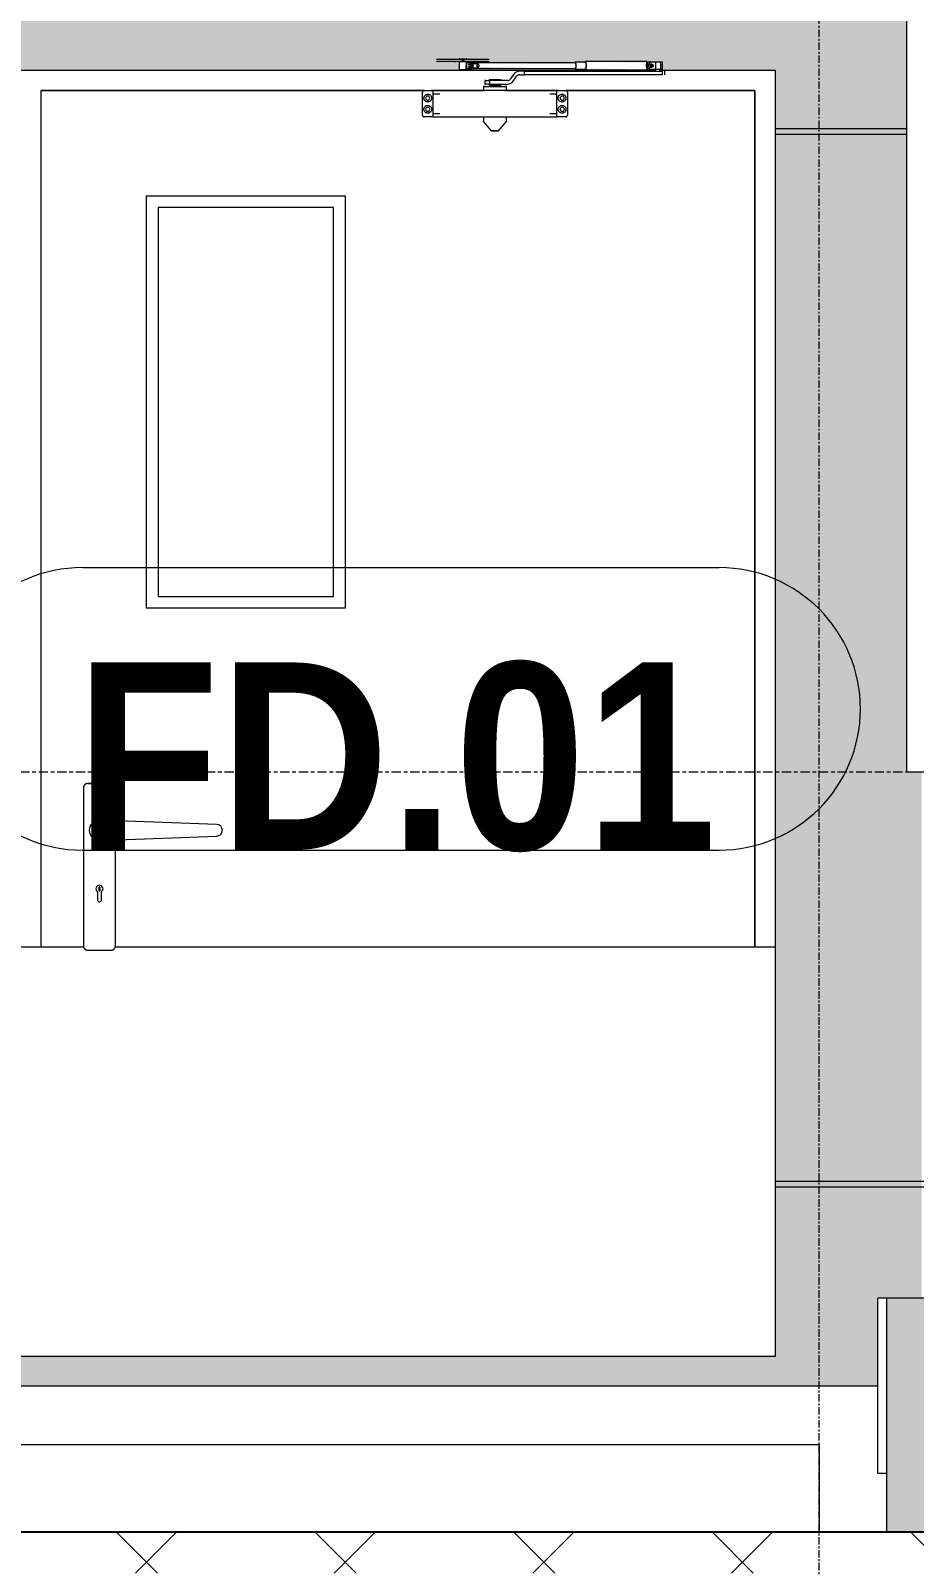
# Model space of a CAD drawing. Header units: millimetres. Extents: x -134153 to 99383, y -5233 to 35400.
# Drawn here: x 43711 to 45221, y 843 to 3467 of the extents above; entities that cross this region are included whole.
import ezdxf

# ---------------------------------------------------------------- set-up
doc = ezdxf.new("R2010")
doc.units = ezdxf.units.MM
doc.linetypes.add('Centre', pattern=[31.75, 6.35, -4.7625, 15.875, -4.7625])
doc.linetypes.add('Grid Line', pattern=[22.225, 12.7, -3.175, 3.175, -3.175])
for name, color, linetype, lineweight in [('0-2', 250, 'Continuous', 5), ('A-DOOR', 31, 'Continuous', 9), ('A-DOOR-FRAM', 31, 'Continuous', 9), ('A-DOOR-IDEN', 31, 'Continuous', 9), ('A-FLOR', 192, 'Continuous', 9), ('A-FLOR-3', 192, 'Continuous', 25), ('A-FLOR-LEVL-2', 51, 'Centre', 9), ('A-FLOR-PATT', 8, 'Continuous', 9), ('A-WALL', 113, 'Continuous', 9), ('A-WALL-PATT', 111, 'Continuous', 9), ('A-WALL-PATT-2', 111, 'Continuous', 5), ('S-BEAM-1', 7, 'Continuous', 9), ('S-GRID-1', 1, 'Grid Line', 9)]:
    doc.layers.add(name, color=color, linetype=linetype, lineweight=lineweight)
doc.styles.add('Arial_B_2', font='arialbd_0.ttf', dxfattribs={"width": 0.9, "height": 320})

# ---------------------------------------------------------------- blocks, each defined once
blk = doc.blocks.new('NCV_TKTC_KET CAU_rvt-2-TKCS_MẶT ĐỨNG HƯỚNG NAM')
at = {"layer": 'S-BEAM-1'}
blk.add_line((81462.6, 1150), (83652.6, 1150), dxfattribs=at)
blk = doc.blocks.new('FD_01 - FD_01-1200x2200mm-V264-TKCS_MẶT ĐỨNG HƯỚNG NAM')
at = {"layer": 'A-DOOR'}
for p, q in [((82898.7, 3418.5), (82899.2, 3418.5)), ((82898.7, 3415.5), (82899.2, 3415.5)), ((82899.2, 3418.5), (82918.4, 3418.5)), ((82899.2, 3415.5), (82918.4, 3415.5)), ((82918.4, 3418.5), (82918.7, 3418.5)), ((82918.4, 3415.5), (82918.7, 3415.5)), ((82918.8, 3418.5), (82924, 3418.5)), ((82918.8, 3415.5), (82924, 3415.5)), ((82924, 3418.5), (82925.1, 3418.5)), ((82924, 3415.5), (82925.1, 3415.5)), ((82925.1, 3418.5), (82941.6, 3418.5)), ((82925.1, 3415.5), (82941.6, 3415.5)), ((82930.7, 3414.5), (82928.7, 3414.5)), ((82928.7, 3414.5), (82930.7, 3414.5)), ((82939.1, 3414.5), (82930.7, 3414.5)), ((82937.2, 3414.5), (82937.2, 3400.5)), ((82938.5, 3414.5), (82937.5, 3414.5)), ((82937.5, 3414.5), (82949, 3414.5)), ((82937.7, 3420.3), (82937.7, 3418.5)), ((82938.7, 3415.5), (82938.7, 3414.5)), ((82938.7, 3414.5), (82938.8, 3414.5)), ((82943.7, 3418.5), (82941.2, 3418.5)), ((82941.2, 3418.5), (82943.7, 3418.5)), ((82943.7, 3415.5), (82941.2, 3415.5)), ((82941.2, 3415.5), (82943.7, 3415.5)), ((82943.7, 3415.5), (82941.2, 3415.5)), ((82941.2, 3415.5), (82943.7, 3415.5)), ((82941.6, 3418.5), (82945.9, 3418.5)), ((82941.6, 3418.5), (82945.9, 3418.5)), ((82945.9, 3417.5), (82941.6, 3417.5)), ((82941.6, 3415.5), (82945.9, 3415.5)), ((82941.6, 3415.5), (82945.9, 3415.5)), ((82943.7, 3418.5), (82942.2, 3418.5)), ((82942.2, 3418.5), (82943.7, 3418.5)), ((82943.7, 3420.3), (82943.7, 3420.3)), ((82943.7, 3420.3), (82943.7, 3420.3)), ((82943.7, 3418.5), (82946.2, 3418.5)), ((82946.2, 3418.5), (82943.7, 3418.5)), ((82943.7, 3418.5), (82945.3, 3418.5)), ((82945.3, 3418.5), (82943.7, 3418.5)), ((82943.7, 3415.5), (82946.2, 3415.5)), ((82946.2, 3415.5), (82943.7, 3415.5)), ((82943.7, 3415.5), (82946.2, 3415.5)), ((82946.2, 3415.5), (82943.7, 3415.5)), ((82945.9, 3418.5), (82962.4, 3418.5)), ((82945.9, 3415.5), (82962.4, 3415.5)), ((82948.7, 3414.5), (82948.7, 3415.5)), ((82949, 3414.5), (82954.7, 3414.5)), ((82949, 3414.5), (82949, 3400.5)), ((83135.7, 3412.5), (82949.3, 3412.5)), ((82949.7, 3418.5), (82949.7, 3420.3)), ((82950.2, 3400.5), (82950.2, 3414.5)), ((82956.7, 3414.5), (82954.7, 3414.5)), ((82955, 3411.5), (82959.7, 3411.5)), ((82958.1, 3411.5), (82955, 3411.5)), ((82958.7, 3414.5), (82956.7, 3414.5)), ((82956.7, 3414.5), (82958.7, 3414.5)), ((82959.3, 3411.5), (82958.1, 3411.5)), ((82959.7, 3411.5), (82960.9, 3411.5)), ((82960.9, 3411.5), (82967.8, 3411.5)), ((82962.4, 3418.5), (82963.5, 3418.5)), ((82962.4, 3415.5), (82963.5, 3415.5)), ((82963.5, 3418.5), (82968.7, 3418.5)), ((82963.5, 3415.5), (82968.7, 3415.5)), ((82967.8, 3403.5), (82967.8, 3411.5)), ((82968.8, 3418.5), (82969.1, 3418.5)), ((82968.8, 3415.5), (82969.1, 3415.5)), ((82969.1, 3418.5), (82988.3, 3418.5)), ((82969.1, 3415.5), (82988.3, 3415.5)), ((82988.3, 3418.5), (82988.7, 3418.5)), ((82988.3, 3415.5), (82988.7, 3415.5)), ((83153.1, 3413.5), (83135.7, 3413.5)), ((83257.8, 3414.5), (83153.1, 3414.5)), ((83258.6, 3414), (83265.5, 3414)), ((83258.6, 3414), (83258.6, 3401)), ((83258.6, 3401.4), (83258.6, 3413.6)), ((83258.6, 3413.6), (83258.6, 3401.4)), ((83264.9, 3414), (83265.5, 3414)), ((83265.5, 3414), (83272.6, 3414)), ((83272.6, 3414), (83283.2, 3414)), ((83272.6, 3414), (83272.6, 3401)), ((83282.2, 3398), (83282.2, 3414)), ((83284.7, 3401), (83284.7, 3414)), ((82937.2, 3400.5), (82938.9, 3400.5)), ((82937.5, 3400.5), (82937.2, 3400.5)), ((82949, 3400.5), (82937.5, 3400.5)), ((82948.5, 3407.4), (82948.5, 3400.5)), ((82948.5, 3400.5), (82949.2, 3400.5)), ((82954.7, 3400.5), (82949, 3400.5)), ((82949.3, 3402.5), (83135.7, 3402.5)), ((82953.3, 3410.8), (82953.3, 3408.9)), ((82953.3, 3406), (82953.3, 3404.2)), ((82955, 3403.5), (82958.1, 3403.5)), ((82959.7, 3403.5), (82955, 3403.5)), ((82958.1, 3403.5), (82959.3, 3403.5)), ((82960.9, 3403.5), (82959.7, 3403.5)), ((82967.8, 3403.5), (82960.9, 3403.5)), ((83030.5, 3392.9), (83024.7, 3384.6)), ((83029.6, 3381.1), (83035.4, 3389.4)), ((83040.3, 3398), (83040.3, 3398)), ((83048.7, 3398), (83040.3, 3398)), ((83040.3, 3392), (83048.7, 3392)), ((83048.7, 3392), (83048.7, 3398)), ((83048.7, 3398), (83284.2, 3398)), ((83284.2, 3392), (83048.7, 3392)), ((83135.7, 3401.5), (83153.1, 3401.5)), ((83153.1, 3400.5), (83257.8, 3400.5)), ((83265.5, 3401), (83258.6, 3401)), ((83265.5, 3401), (83264.9, 3401)), ((83272.6, 3401), (83265.5, 3401)), ((83271.2, 3401), (83271.2, 3398)), ((83272.4, 3401.2), (83272.4, 3398)), ((83283.2, 3401), (83272.6, 3401)), ((83281, 3398), (83281, 3401)), ((83284.2, 3398), (83284.2, 3398)), ((83284.2, 3398), (83284.2, 3392)), ((83284.2, 3392), (83284.2, 3392)), ((83288.7, 3392), (83288.7, 3398)), ((82877.4, 3365), (82222.6, 3365)), ((82222.6, 3365), (82222.6, 1900)), ((82874.4, 3323), (82874.4, 3362)), ((82877.4, 3365), (82889.6, 3365)), ((82981.4, 3365), (82889.6, 3365)), ((82889.6, 3365), (82891.6, 3365)), ((82892, 3365), (82892.4, 3365)), ((83104.4, 3365), (82892.4, 3365)), ((82892.4, 3365), (82892.4, 3364.7)), ((82892.4, 3364.7), (82892.4, 3356.1)), ((82904.4, 3359), (82892.4, 3359)), ((82978.8, 3372), (82978.8, 3365)), ((82981.4, 3372), (82978.8, 3372)), ((82978.8, 3372), (82979.5, 3372)), ((82979.5, 3365), (82978.8, 3365)), ((82978.8, 3365), (82981.4, 3365)), ((82979.5, 3372), (83017.9, 3372)), ((83017.9, 3365), (82979.5, 3365)), ((82980.9, 3382), (82980.9, 3376)), ((82983.1, 3382), (82980.9, 3382)), ((82980.9, 3382), (82989.4, 3382)), ((82989.4, 3376), (82980.9, 3376)), ((82980.9, 3376), (82983.1, 3376)), ((82988.3, 3384), (82995.7, 3384)), ((82988.3, 3384), (82988.3, 3382)), ((82988.3, 3376), (82988.3, 3374)), ((82992, 3374), (82988.3, 3374)), ((83019.8, 3382), (82989.4, 3382)), ((82989.4, 3382), (82989.4, 3376)), ((82989.4, 3376), (83019.8, 3376)), ((82989.4, 3374), (82989.4, 3372)), ((82989.7, 3374), (82989.4, 3374)), ((82989.4, 3374), (82989.7, 3374)), ((82990.6, 3374), (82989.7, 3374)), ((82989.7, 3374), (82990.6, 3374)), ((83000.7, 3374), (82992, 3374)), ((82992, 3374), (82996, 3374)), ((82995.7, 3374), (82992, 3374)), ((82995.7, 3384), (83005.7, 3384)), ((82995.7, 3384), (82995.7, 3382)), ((82995.7, 3376), (82995.7, 3374)), ((83000.7, 3374), (82995.7, 3374)), ((82996, 3374), (83004.7, 3374)), ((83007.1, 3374), (83000.7, 3374)), ((83005.7, 3374), (83000.7, 3374)), ((83004.7, 3374), (83007.1, 3374)), ((83005.7, 3384), (83008.4, 3384)), ((83005.7, 3384), (83005.7, 3382)), ((83005.7, 3376), (83005.7, 3374)), ((83007.1, 3374), (83005.7, 3374)), ((83007.1, 3374), (83007.4, 3374)), ((83007.4, 3374), (83007.1, 3374)), ((83008.4, 3374), (83007.1, 3374)), ((83007.4, 3372), (83007.4, 3374)), ((83008.4, 3382), (83008.4, 3384)), ((83008.4, 3374), (83008.4, 3376)), ((83017.3, 3372), (83015.3, 3372)), ((83107.1, 3365), (83015.3, 3365)), ((83015.3, 3365), (83017.3, 3365)), ((83017.9, 3372), (83017.3, 3372)), ((83017.3, 3365), (83017.9, 3365)), ((83017.9, 3365), (83017.9, 3372)), ((83104.4, 3359), (83092.4, 3359)), ((83104.4, 3365), (83104.7, 3365)), ((83104.4, 3364.7), (83104.4, 3365)), ((83104.4, 3356.1), (83104.4, 3364.7)), ((83105.2, 3365), (83107.1, 3365)), ((83107.1, 3365), (83119.4, 3365)), ((83442.6, 3365), (83119.4, 3365)), ((83122.4, 3362), (83122.4, 3323)), ((83442.6, 1900), (83442.6, 3365)), ((82892.4, 3356.1), (82892.4, 3354.3)), ((82892.4, 3354.3), (82892.4, 3330.7)), ((83104.4, 3354.3), (83104.4, 3356.1)), ((83104.4, 3330.7), (83104.4, 3354.3)), ((82889.6, 3320), (82877.4, 3320)), ((82891.6, 3320), (82889.6, 3320)), ((82892.4, 3320), (82892, 3320)), ((82892.4, 3330.7), (82892.4, 3328.9)), ((82892.4, 3328.9), (82892.4, 3320.3)), ((82892.4, 3326), (82904.4, 3326)), ((82892.4, 3320.3), (82892.4, 3320)), ((82892.4, 3320), (83104.4, 3320)), ((82978.9, 3320), (82978.9, 3312.4)), ((82979.1, 3311.7), (82992.1, 3296.3)), ((82979.5, 3320), (82998.4, 3320)), ((82998.4, 3320), (83017.2, 3320)), ((83004.6, 3296.3), (83017.6, 3311.7)), ((83017.9, 3312.4), (83017.9, 3320)), ((83092.4, 3326), (83104.4, 3326)), ((83104.4, 3328.9), (83104.4, 3330.7)), ((83104.4, 3320.3), (83104.4, 3328.9)), ((83104.4, 3320), (83104.4, 3320.3)), ((83104.7, 3320), (83104.4, 3320)), ((83107.1, 3320), (83105.2, 3320)), ((83119.4, 3320), (83107.1, 3320)), ((82998.4, 3296), (82998.4, 3296)), ((82998.4, 3296), (82998.4, 3296)), ((82402.6, 3185), (82742.6, 3185)), ((82402.6, 3185), (82402.6, 2480)), ((82742.6, 3185), (82742.6, 2480)), ((82422.6, 3165), (82422.6, 2500)), ((82722.6, 3165), (82422.6, 3165)), ((82722.6, 2500), (82722.6, 3165)), ((82422.6, 2500), (82722.6, 2500)), ((82742.6, 2480), (82402.6, 2480)), ((82342.6, 2180), (82302.6, 2180)), ((82302.6, 2180), (82342.6, 2180)), ((82295.1, 2172.5), (82295.1, 1902.5)), ((82350.1, 2116.5), (82350.1, 2172.5)), ((82522.9, 2110), (82322.6, 2117.5)), ((82322.6, 2082.5), (82522.9, 2090)), ((82350.1, 1902.5), (82350.1, 2083.5)), ((82319.1, 1995.1), (82319.1, 1981.2)), ((82321.9, 1997), (82321.9, 2003)), ((82323.3, 2003), (82323.3, 1997)), ((82326.1, 1981.2), (82326.1, 1995.1)), ((82302.6, 1895), (82342.5, 1895))]:
    blk.add_line(p, q, dxfattribs=at)
at = {"layer": 'A-DOOR', "flags": 128}
for points in [[(82967.8, 3411.5), (82968.8, 3411), (82969.6, 3410.4), (82970.2, 3409.7), (82970.7, 3409), (82971, 3408.3), (82971.1, 3407.5)], [(82971.1, 3407.5), (82971, 3406.7), (82970.7, 3406), (82970.2, 3405.3), (82969.6, 3404.6), (82968.8, 3404), (82967.8, 3403.5)], [(82968.5, 3407.5), (82968.4, 3408.3), (82968.2, 3409), (82967.9, 3409.7)], [(82967.9, 3405.3), (82968.2, 3406), (82968.4, 3406.7), (82968.5, 3407.5)], [(82877.4, 3365), (82876.7, 3364.9), (82876.1, 3364.7), (82875.5, 3364.3), (82875, 3363.9), (82874.7, 3363.3), (82874.4, 3362.7), (82874.4, 3362)], [(83122.4, 3362), (83122.3, 3362.7), (83122.1, 3363.3), (83121.7, 3363.9), (83121.2, 3364.3), (83120.7, 3364.7), (83120, 3364.9), (83119.4, 3365)], [(82874.4, 3323), (82874.4, 3322.3), (82874.7, 3321.7), (82875, 3321.1), (82875.5, 3320.7), (82876.1, 3320.3), (82876.7, 3320.1), (82877.4, 3320)], [(82979.1, 3311.7), (82979.1, 3311.7), (82979.1, 3311.8), (82979.1, 3311.8), (82979, 3311.8), (82979, 3311.9), (82979, 3311.9), (82979, 3312), (82979, 3312), (82978.9, 3312), (82978.9, 3312.1), (82978.9, 3312.1), (82978.9, 3312.2), (82978.9, 3312.2), (82978.9, 3312.3), (82978.9, 3312.3), (82978.9, 3312.3), (82978.9, 3312.4), (82978.9, 3312.4)], [(83017.9, 3312.4), (83017.9, 3312.4), (83017.9, 3312.3), (83017.9, 3312.3), (83017.9, 3312.2), (83017.9, 3312.2), (83017.8, 3312.1), (83017.8, 3312.1), (83017.8, 3312.1), (83017.8, 3312), (83017.8, 3312), (83017.8, 3311.9), (83017.7, 3311.9), (83017.7, 3311.9), (83017.7, 3311.8), (83017.7, 3311.8), (83017.7, 3311.7), (83017.6, 3311.7), (83017.6, 3311.7)], [(83119.4, 3320), (83120, 3320.1), (83120.7, 3320.3), (83121.2, 3320.7), (83121.7, 3321.1), (83122.1, 3321.7), (83122.3, 3322.3), (83122.4, 3323)], [(82992.8, 3296), (82992.8, 3296), (82992.7, 3296), (82992.7, 3296), (82992.7, 3296), (82992.6, 3296), (82992.6, 3296), (82992.5, 3296), (82992.5, 3296), (82992.5, 3296.1), (82992.4, 3296.1), (82992.4, 3296.1), (82992.4, 3296.1), (82992.3, 3296.1), (82992.3, 3296.1), (82992.3, 3296.2), (82992.3, 3296.2), (82992.2, 3296.2), (82992.2, 3296.2), (82992.2, 3296.3), (82992.1, 3296.3), (82992.1, 3296.3), (82992.1, 3296.3)], [(82998.4, 3296), (82998.2, 3296), (82997.9, 3296), (82997.7, 3296), (82997.5, 3296), (82997.3, 3296), (82997, 3296), (82996.8, 3296), (82996.6, 3296), (82996.4, 3296), (82996.2, 3296), (82996, 3296), (82995.8, 3296), (82995.6, 3296), (82995.4, 3296), (82995.2, 3296), (82995, 3296), (82994.9, 3296), (82994.7, 3296), (82994.5, 3296), (82994.4, 3296), (82994.2, 3296), (82994.1, 3296), (82993.9, 3296), (82993.8, 3296), (82993.7, 3296), (82993.6, 3296), (82993.5, 3296), (82993.4, 3296), (82993.3, 3296), (82993.2, 3296), (82993.1, 3296), (82993, 3296), (82993, 3296), (82992.9, 3296), (82992.9, 3296), (82992.8, 3296), (82992.8, 3296), (82992.8, 3296), (82992.8, 3296)], [(82992.8, 3296), (82992.8, 3296), (82992.8, 3296), (82992.8, 3296), (82992.9, 3296), (82992.9, 3296), (82993, 3296), (82993, 3296), (82993.1, 3296), (82993.2, 3296), (82993.2, 3296), (82993.3, 3296), (82993.4, 3296), (82993.5, 3296), (82993.7, 3296), (82993.8, 3296), (82993.9, 3296), (82994, 3296), (82994.2, 3296), (82994.3, 3296), (82994.5, 3296), (82994.7, 3296), (82994.8, 3296), (82995, 3296), (82995.2, 3296), (82995.4, 3296), (82995.6, 3296), (82995.7, 3296), (82995.9, 3296), (82996.1, 3296), (82996.4, 3296), (82996.6, 3296), (82996.8, 3296), (82997, 3296), (82997.2, 3296), (82997.4, 3296), (82997.6, 3296), (82997.9, 3296), (82998.1, 3296), (82998.3, 3296), (82998.4, 3296)], [(82998.4, 3296), (82998.6, 3296), (82998.8, 3296), (82999, 3296), (82999.3, 3296), (82999.5, 3296), (82999.7, 3296), (82999.9, 3296), (83000.1, 3296), (83000.3, 3296), (83000.5, 3296), (83000.7, 3296), (83000.9, 3296), (83001.1, 3296), (83001.3, 3296), (83001.5, 3296), (83001.7, 3296), (83001.9, 3296), (83002, 3296), (83002.2, 3296), (83002.4, 3296), (83002.5, 3296), (83002.7, 3296), (83002.8, 3296), (83002.9, 3296), (83003.1, 3296), (83003.2, 3296), (83003.3, 3296), (83003.4, 3296), (83003.5, 3296), (83003.6, 3296), (83003.6, 3296), (83003.7, 3296), (83003.8, 3296), (83003.8, 3296), (83003.9, 3296), (83003.9, 3296), (83003.9, 3296), (83003.9, 3296), (83003.9, 3296)], [(83003.9, 3296), (83003.9, 3296), (83003.9, 3296), (83003.9, 3296), (83003.9, 3296), (83003.8, 3296), (83003.8, 3296), (83003.7, 3296), (83003.7, 3296), (83003.6, 3296), (83003.5, 3296), (83003.4, 3296), (83003.3, 3296), (83003.2, 3296), (83003.1, 3296), (83003, 3296), (83002.8, 3296), (83002.7, 3296), (83002.6, 3296), (83002.4, 3296), (83002.3, 3296), (83002.1, 3296), (83001.9, 3296), (83001.8, 3296), (83001.6, 3296), (83001.4, 3296), (83001.2, 3296), (83001, 3296), (83000.8, 3296), (83000.6, 3296), (83000.4, 3296), (83000.2, 3296), (83000, 3296), (82999.8, 3296), (82999.5, 3296), (82999.3, 3296), (82999.1, 3296), (82998.9, 3296), (82998.7, 3296), (82998.4, 3296), (82998.4, 3296)], [(83004.6, 3296.3), (83004.6, 3296.3), (83004.6, 3296.3), (83004.6, 3296.2), (83004.5, 3296.2), (83004.5, 3296.2), (83004.5, 3296.2), (83004.5, 3296.2), (83004.4, 3296.1), (83004.4, 3296.1), (83004.4, 3296.1), (83004.3, 3296.1), (83004.3, 3296.1), (83004.3, 3296.1), (83004.2, 3296), (83004.2, 3296), (83004.2, 3296), (83004.1, 3296), (83004.1, 3296), (83004, 3296), (83004, 3296), (83004, 3296), (83003.9, 3296)], [(82302.6, 2180), (82302.3, 2180), (82302, 2180), (82301.7, 2179.9), (82301.4, 2179.9), (82301.1, 2179.9), (82300.8, 2179.8), (82300.5, 2179.7), (82300.2, 2179.6), (82299.9, 2179.5), (82299.6, 2179.4), (82299.4, 2179.3), (82299.1, 2179.2), (82298.8, 2179), (82298.6, 2178.9), (82298.3, 2178.7), (82298.1, 2178.5), (82297.8, 2178.3), (82297.6, 2178.1), (82297.4, 2177.9), (82297.2, 2177.7), (82297, 2177.5), (82296.8, 2177.3), (82296.6, 2177), (82296.4, 2176.8), (82296.3, 2176.6), (82296.1, 2176.3), (82295.9, 2176), (82295.8, 2175.8), (82295.7, 2175.5), (82295.6, 2175.2), (82295.5, 2174.9), (82295.4, 2174.7), (82295.3, 2174.4), (82295.2, 2174.1), (82295.2, 2173.8), (82295.1, 2173.5), (82295.1, 2173.2), (82295.1, 2172.9), (82295.1, 2172.6), (82295.1, 2172.5)], [(82350.1, 2172.5), (82350.1, 2172.8), (82350, 2173.1), (82350, 2173.4), (82350, 2173.7), (82349.9, 2174), (82349.8, 2174.3), (82349.8, 2174.6), (82349.7, 2174.9), (82349.6, 2175.1), (82349.5, 2175.4), (82349.3, 2175.7), (82349.2, 2176), (82349.1, 2176.2), (82348.9, 2176.5), (82348.8, 2176.7), (82348.6, 2177), (82348.4, 2177.2), (82348.2, 2177.4), (82348, 2177.7), (82347.8, 2177.9), (82347.6, 2178.1), (82347.3, 2178.3), (82347.1, 2178.5), (82346.9, 2178.6), (82346.6, 2178.8), (82346.4, 2179), (82346.1, 2179.1), (82345.8, 2179.3), (82345.6, 2179.4), (82345.3, 2179.5), (82345, 2179.6), (82344.7, 2179.7), (82344.4, 2179.8), (82344.1, 2179.8), (82343.8, 2179.9), (82343.5, 2179.9), (82343.2, 2180), (82342.9, 2180), (82342.6, 2180), (82342.6, 2180)], [(82295.1, 1902.5), (82295.1, 1902.2), (82295.1, 1901.9), (82295.1, 1901.6), (82295.2, 1901.3), (82295.2, 1901), (82295.3, 1900.7), (82295.4, 1900.4), (82295.4, 1900.1), (82295.5, 1899.9), (82295.7, 1899.6), (82295.8, 1899.3), (82295.9, 1899), (82296.1, 1898.8), (82296.2, 1898.5), (82296.4, 1898.3), (82296.5, 1898), (82296.7, 1897.8), (82296.9, 1897.6), (82297.1, 1897.3), (82297.3, 1897.1), (82297.6, 1896.9), (82297.8, 1896.7), (82298, 1896.5), (82298.3, 1896.4), (82298.5, 1896.2), (82298.8, 1896), (82299, 1895.9), (82299.3, 1895.7), (82299.6, 1895.6), (82299.8, 1895.5), (82300.1, 1895.4), (82300.4, 1895.3), (82300.7, 1895.2), (82301, 1895.2), (82301.3, 1895.1), (82301.6, 1895.1), (82301.9, 1895), (82302.2, 1895), (82302.5, 1895), (82302.6, 1895)], [(82342.5, 1895), (82342.8, 1895), (82343.1, 1895), (82343.4, 1895.1), (82343.7, 1895.1), (82344, 1895.1), (82344.3, 1895.2), (82344.6, 1895.3), (82344.9, 1895.4), (82345.2, 1895.5), (82345.5, 1895.6), (82345.7, 1895.7), (82346, 1895.8), (82346.3, 1896), (82346.5, 1896.1), (82346.8, 1896.3), (82347, 1896.5), (82347.3, 1896.7), (82347.5, 1896.9), (82347.7, 1897.1), (82347.9, 1897.3), (82348.1, 1897.5), (82348.3, 1897.7), (82348.5, 1898), (82348.7, 1898.2), (82348.9, 1898.5), (82349, 1898.7), (82349.2, 1899), (82349.3, 1899.2), (82349.4, 1899.5), (82349.6, 1899.8), (82349.7, 1900.1), (82349.7, 1900.4), (82349.8, 1900.7), (82349.9, 1900.9), (82350, 1901.2), (82350, 1901.5), (82350, 1901.8), (82350.1, 1902.1), (82350.1, 1902.4), (82350.1, 1902.5)]]:
    blk.add_lwpolyline(points, dxfattribs=at)
at = {"layer": 'A-DOOR'}
for centre, radius, start, end in [((82883.4, 3352), 3.5, 0, 180), ((82883.4, 3352), 3.5, 180, 0), ((82883.4, 3333), 3.5, 0, 180), ((82883.4, 3333), 3.5, 180, 0), ((83113.4, 3352), 3.5, 0, 180), ((83113.4, 3352), 3.5, 180, 0), ((83113.4, 3333), 3.5, 0, 180), ((83113.4, 3333), 3.5, 180, 0), ((82302.6, 2172.5), 7.5, 90, 120), ((82342.6, 2172.5), 7.5, 60, 90), ((82302.6, 2172.5), 7.5, 150, 180), ((82342.6, 2172.5), 7.5, 0, 30), ((82322.6, 2100), 17.5, 90, 180), ((82322.6, 2100), 17.5, 180, 270), ((82522.6, 2100), 10, 0, 87.8544), ((82522.6, 2100), 10, 272.1456, 0), ((82322.6, 2000), 6, 305.6853, 234.3147), ((82322.6, 2003), 0.7, 0, 180), ((82322.6, 2003), 0.7, 0, 180), ((82322.6, 1997), 0.7, 180, 0), ((82322.6, 1997), 0.7, 180, 0), ((82322.6, 1981.2), 3.5, 180, 0), ((82302.6, 1902.5), 7.5, 180, 195), ((82342.5, 1902.5), 7.52, 345, 0)]:
    blk.add_arc(centre, radius, start, end, dxfattribs=at)
for centre, major_axis, ratio, start_param, end_param in [((82954.7, 3407.5), (0, 7), 0.965835, 4.712389, 6.283185), ((82952.1, 3407.5), (0, 7), 0.965835, 4.712389, 5.759587), ((82954.1, 3407.5), (0, 7), 0.965835, 4.712389, 6.021386), ((82952.6, 3407.5), (0, 7), 0.965835, 4.974188, 5.759587), ((83135.7, 3407.5), (0, 6), 0.259156, 4.712389, 6.806784), ((83135.7, 3407.5), (0, 5), 0.259156, 4.712389, 6.283185), ((83153.1, 3407.5), (0, 7), 0.259156, 4.712389, 7.068583), ((83153.1, 3407.5), (0, 6), 0.259156, 4.712389, 6.806784), ((83257.8, 3407.5), (0, 7), 0.259156, 5.776005, 6.283185), ((83266.8, 3407.5), (0, 6.79), 0.965835, 0.291061, 1.570796), ((83267.3, 3407.5), (0, 6.79), 0.965835, 0.291061, 1.570796), ((82949.3, 3407.5), (0, 5), 0.259156, 2.356194, 2.879793), ((82954.3, 3407.5), (0, 2.5), 0.965835, 0.261799, 0.523599), ((82954.3, 3407.5), (0, 2.5), 0.965835, 2.617994, 2.879793), ((82954.8, 3407.5), (0, 2.5), 0.965835, 0.261799, 0.523599), ((82954.8, 3407.5), (0, 2.5), 0.965835, 0.261799, 0.523599), ((82954.8, 3407.5), (0, 2.5), 0.965835, 2.617994, 2.879793), ((82954.8, 3407.5), (0, 2.5), 0.965835, 2.617994, 2.879793), ((82952.5, 3407.5), (0, 5), 0.259156, 4.942493, 5.172597), ((82952.5, 3407.5), (0, 5), 0.259156, 4.252181, 4.482285), ((82956.4, 3407.5), (0, 2.5), 0.965835, 0.785398, 1.047198), ((82956.4, 3407.5), (0, 2.5), 0.965835, 0.785398, 1.047198), ((82956.4, 3407.5), (0, 2.5), 0.965835, 2.094395, 2.356194), ((82956.4, 3407.5), (0, 2.5), 0.965835, 2.094395, 2.356194), ((82956.9, 3407.5), (0, 2.5), 0.965835, 4.712389, 7.853982), ((82956.9, 3407.5), (0, 2.5), 0.965835, 1.570796, 4.712389), ((82954.7, 3407.5), (0, 7), 0.965835, 3.141593, 4.712389), ((82956.4, 3407.5), (0, 2.5), 0.965835, 4.712389, 6.806784), ((82956.4, 3407.5), (0, 2.5), 0.965835, 4.712389, 6.806784), ((82956.4, 3407.5), (0, 2.5), 0.965835, 2.617994, 4.712389), ((82956.4, 3407.5), (0, 2.5), 0.965835, 2.617994, 4.712389), ((82954.8, 3407.5), (0, 2.5), 0.965835, 4.712389, 6.021386), ((82954.8, 3407.5), (0, 2.5), 0.965835, 4.712389, 6.021386), ((82954.8, 3407.5), (0, 2.5), 0.965835, 3.403392, 4.712389), ((82952.1, 3407.5), (0, 7), 0.965835, 3.665191, 4.712389), ((82954.8, 3407.5), (0, 2.5), 0.965835, 3.403392, 4.712389), ((82954.3, 3407.5), (0, 2.5), 0.965835, 4.712389, 5.759587), ((82954.3, 3407.5), (0, 2.5), 0.965835, 3.665191, 4.712389), ((82954.1, 3407.5), (0, 7), 0.965835, 3.403392, 4.712389), ((82952.6, 3407.5), (0, 7), 0.965835, 3.665191, 4.45059), ((83040.3, 3386), (0, 12), 1, 0, 0.959931), ((83040.3, 3386), (0, 6), 1, 0, 0.959931), ((83135.7, 3407.5), (0, 6), 0.259156, 2.617994, 4.712389), ((83135.7, 3407.5), (0, 5), 0.259156, 3.141593, 4.712389), ((83153.1, 3407.5), (0, 7), 0.259156, 2.356194, 4.712389), ((83153.1, 3407.5), (0, 6), 0.259156, 2.617994, 4.712389), ((83257.8, 3407.5), (0, 7), 0.259156, 3.141593, 3.648773), ((83266.8, 3407.5), (0, 6.79), 0.965835, 1.570796, 2.850532), ((83267.3, 3407.5), (0, 6.79), 0.965835, 1.570796, 2.850532), ((83264.3, 3407.5), (0, 2.5), 0.965835, 4.712389, 7.068583), ((83263.8, 3407.5), (0, 2.5), 0.965835, 6.021386, 6.806784), ((83264.3, 3407.5), (0, 2.5), 0.965835, 2.356194, 4.712389), ((83263.8, 3407.5), (0, 2.5), 0.965835, 2.617994, 3.403392), ((83264.4, 3407.5), (0, 2.5), 0.965835, 4.712389, 7.068583), ((83264.4, 3407.5), (0, 2.5), 0.965835, 2.356194, 4.712389), ((83266.2, 3407.5), (0, 2.5), 0.965835, 6.021386, 7.853982), ((83266.1, 3407.5), (0, 2.5), 0.965835, 6.021386, 7.853982), ((83266.2, 3407.5), (0, 2.5), 0.965835, 1.570796, 3.403392), ((83266.1, 3407.5), (0, 2.5), 0.965835, 1.570796, 3.403392), ((83266.7, 3407.5), (0, 2.5), 0.965835, 4.712389, 7.853982), ((83266.7, 3407.5), (0, 2.5), 0.965835, 1.570796, 4.712389), ((83263.8, 3407.5), (0, 2.5), 0.965835, 4.712389, 5.759587), ((83263.8, 3407.5), (0, 2.5), 0.965835, 3.665191, 4.712389), ((83266.1, 3407.5), (0, 2.5), 0.965835, 4.712389, 5.759587), ((83266.1, 3407.5), (0, 2.5), 0.965835, 3.665191, 4.712389), ((83266.2, 3407.5), (0, 2.5), 0.965835, 4.712389, 5.759587), ((83266.2, 3407.5), (0, 2.5), 0.965835, 3.665191, 4.712389), ((83019.8, 3388), (0, 6), 1, 3.141593, 4.101524), ((83019.8, 3388), (0, 12), 1, 3.141593, 4.101524)]:
    blk.add_ellipse(centre, major_axis=major_axis, ratio=ratio, start_param=start_param, end_param=end_param, dxfattribs=at)
for points, knots in [([(83257.5, 3407.5), (83257.5, 3407.8), (83257.6, 3408.2), (83257.6, 3408.7), (83257.6, 3409), (83257.7, 3409.4), (83257.8, 3409.8), (83257.8, 3410), (83257.9, 3410.3), (83257.9, 3410.4), (83258, 3410.6), (83258, 3410.8), (83258.1, 3411.1), (83258.2, 3411.3), (83258.2, 3411.5), (83258.3, 3411.7), (83258.3, 3411.8), (83258.4, 3412), (83258.4, 3412.3), (83258.5, 3412.5), (83258.6, 3412.8), (83258.6, 3413.2), (83258.6, 3413.5), (83258.6, 3413.6)], [0, 0, 0, 0, 0.1, 0.15, 0.2, 0.25, 0.3, 0.35, 0.375, 0.4, 0.425, 0.45, 0.5, 0.55, 0.575, 0.6, 0.625, 0.65, 0.7, 0.75, 0.8, 0.9, 1, 1, 1, 1]), ([(83258.6, 3401.4), (83258.6, 3401.5), (83258.6, 3401.8), (83258.6, 3402.2), (83258.5, 3402.5), (83258.4, 3402.7), (83258.4, 3403), (83258.3, 3403.2), (83258.3, 3403.3), (83258.2, 3403.5), (83258.2, 3403.7), (83258.1, 3403.9), (83258, 3404.2), (83258, 3404.4), (83257.9, 3404.6), (83257.9, 3404.7), (83257.8, 3405), (83257.8, 3405.2), (83257.7, 3405.6), (83257.6, 3406), (83257.6, 3406.3), (83257.6, 3406.8), (83257.5, 3407.2), (83257.5, 3407.5)], [0, 0, 0, 0, 0.1, 0.2, 0.25, 0.3, 0.35, 0.375, 0.4, 0.425, 0.45, 0.5, 0.55, 0.575, 0.6, 0.625, 0.65, 0.7, 0.75, 0.8, 0.85, 0.9, 1, 1, 1, 1]), ([(82877, 3352), (82877, 3353.2), (82877.5, 3355), (82879, 3356.9), (82880.5, 3357.9), (82882.2, 3358.5), (82884, 3358.7), (82885.7, 3358.4), (82887.4, 3357.6), (82888.7, 3356.4), (82889.4, 3355.4), (82889.6, 3354.9)], [0, 0, 0, 0, 0.2, 0.3, 0.4, 0.5, 0.6, 0.7, 0.8, 0.9, 1, 1, 1, 1]), ([(82889.6, 3349.1), (82889.1, 3348), (82887.9, 3346.7), (82885.7, 3345.6), (82884, 3345.3), (82882.2, 3345.5), (82880.5, 3346.1), (82879, 3347.1), (82877.9, 3348.5), (82877.2, 3350.2), (82877, 3351.4), (82877, 3352)], [0, 0, 0, 0, 0.2, 0.3, 0.4, 0.5, 0.6, 0.7, 0.8, 0.9, 1, 1, 1, 1]), ([(82877, 3333), (82877, 3334.2), (82877.5, 3336), (82879, 3337.9), (82880.5, 3338.9), (82882.2, 3339.5), (82884, 3339.7), (82885.7, 3339.4), (82887.4, 3338.6), (82888.7, 3337.4), (82889.4, 3336.4), (82889.6, 3335.9)], [0, 0, 0, 0, 0.2, 0.3, 0.4, 0.5, 0.6, 0.7, 0.8, 0.9, 1, 1, 1, 1]), ([(82889.6, 3330.1), (82889.1, 3329), (82887.9, 3327.7), (82885.7, 3326.6), (82884, 3326.3), (82882.2, 3326.5), (82880.5, 3327.1), (82879, 3328.1), (82877.9, 3329.5), (82877.2, 3331.2), (82877, 3332.4), (82877, 3333)], [0, 0, 0, 0, 0.2, 0.3, 0.4, 0.5, 0.6, 0.7, 0.8, 0.9, 1, 1, 1, 1]), ([(83107.1, 3354.9), (83107.6, 3356), (83108.8, 3357.3), (83111, 3358.4), (83112.8, 3358.7), (83114.6, 3358.5), (83116.3, 3357.9), (83117.7, 3356.9), (83118.9, 3355.5), (83119.6, 3353.8), (83119.7, 3352.6), (83119.7, 3352)], [0, 0, 0, 0, 0.2, 0.3, 0.4, 0.5, 0.6, 0.7, 0.8, 0.9, 1, 1, 1, 1]), ([(83119.7, 3352), (83119.7, 3350.8), (83119.2, 3349), (83117.7, 3347.1), (83116.3, 3346.1), (83114.6, 3345.5), (83112.8, 3345.3), (83111, 3345.6), (83109.4, 3346.4), (83108, 3347.6), (83107.4, 3348.6), (83107.1, 3349.1)], [0, 0, 0, 0, 0.2, 0.3, 0.4, 0.5, 0.6, 0.7, 0.8, 0.9, 1, 1, 1, 1]), ([(83107.1, 3335.9), (83107.6, 3337), (83108.8, 3338.3), (83111, 3339.4), (83112.8, 3339.7), (83114.6, 3339.5), (83116.3, 3338.9), (83117.7, 3337.9), (83118.9, 3336.5), (83119.6, 3334.8), (83119.7, 3333.6), (83119.7, 3333)], [0, 0, 0, 0, 0.2, 0.3, 0.4, 0.5, 0.6, 0.7, 0.8, 0.9, 1, 1, 1, 1]), ([(83119.7, 3333), (83119.7, 3331.8), (83119.2, 3330), (83117.7, 3328.1), (83116.3, 3327.1), (83114.6, 3326.5), (83112.8, 3326.3), (83111, 3326.6), (83109.4, 3327.4), (83108, 3328.6), (83107.4, 3329.6), (83107.1, 3330.1)], [0, 0, 0, 0, 0.2, 0.3, 0.4, 0.5, 0.6, 0.7, 0.8, 0.9, 1, 1, 1, 1])]:
    blk.add_open_spline(points, degree=3, knots=knots, dxfattribs=at)
for points in [[(82889.6, 3354.9), (82889.9, 3354.4), (82890.2, 3353.5), (82890.3, 3352.5), (82890.3, 3352)], [(82890.3, 3352), (82890.3, 3351.5), (82890.2, 3350.5), (82889.9, 3349.6), (82889.6, 3349.1)], [(82889.6, 3335.9), (82889.9, 3335.4), (82890.2, 3334.5), (82890.3, 3333.5), (82890.3, 3333)], [(82890.3, 3333), (82890.3, 3332.5), (82890.2, 3331.5), (82889.9, 3330.6), (82889.6, 3330.1)], [(83106.4, 3352), (83106.4, 3352.5), (83106.5, 3353.5), (83106.9, 3354.4), (83107.1, 3354.9)], [(83107.1, 3349.1), (83106.9, 3349.6), (83106.5, 3350.5), (83106.4, 3351.5), (83106.4, 3352)], [(83106.4, 3333), (83106.4, 3333.5), (83106.5, 3334.5), (83106.9, 3335.4), (83107.1, 3335.9)], [(83107.1, 3330.1), (83106.9, 3330.6), (83106.5, 3331.5), (83106.4, 3332.5), (83106.4, 3333)]]:
    blk.add_open_spline(points, degree=3, dxfattribs=at)
at = {"layer": 'A-DOOR-FRAM'}
for p, q in [((82222.6, 3365), (82222.6, 1900)), ((82222.6, 3365), (82877.4, 3365)), ((82889.6, 3365), (82981.4, 3365)), ((83015.3, 3365), (83107.1, 3365)), ((83119.4, 3365), (83442.6, 3365)), ((83442.6, 3365), (83442.6, 1900))]:
    blk.add_line(p, q, dxfattribs=at)
blk = doc.blocks.new('STN_Door Tag - STN_Door Tag-1788670-TKCS_MẶT ĐỨNG HƯỚNG NAM')
at = {"layer": 'A-DOOR-IDEN'}
for p, q in [((50538.4, 10689.1), (51626.5, 10689.1)), ((50538.4, 10206.1), (51626.5, 10206.1))]:
    blk.add_line(p, q, dxfattribs=at)
for centre, start, end in [((50538.4, 10447.6), 90, 270), ((51626.5, 10447.6), 270, 90)]:
    blk.add_arc(centre, 241.5, start, end, dxfattribs=at)

msp = doc.modelspace()

# ---------------------------------------------------------------- hatches: boundary and pattern name
at = {"layer": 'A-FLOR-PATT'}
h = msp.add_hatch(dxfattribs=at)
h.set_pattern_fill('FP_33', color=256, style=0, pattern_type=2)
h.set_pattern_definition([(45, (44078.9, 0), (-169.7056, 169.7056), []), (135, (44078.9, 0), (-169.7056, -169.7056), [])])
h.paths.add_polyline_path([(77001.2, 830), (77608.9, 830), (77608.9, 900), (6308.9, 900), (6308.9, 830), (73828, 830)])
at = {"layer": 'A-WALL-PATT'}
h = msp.add_hatch(dxfattribs=at)
h.set_pattern_fill('FP_50', color=256, style=0, pattern_type=2)
h.set_pattern_definition([(0, (44078.9, 0), (1300.48, 325.12), [53.645, -921.715, 53.645, -921.715, -5201.92]), (0, (44078.9, 0), (1300.48, 325.12), [-1950.72, 53.645, -1897.075, 53.645, -921.715, -2275.84]), (0, (44078.9, 0), (1300.48, 325.12), [-4876.8, 53.645, -596.595, 53.645, -1571.955]), (120, (44566.6, 162.56), (-931.8022, 963.6887), [53.645, -921.715, 53.645, -6123.635]), (120, (44566.6, 162.56), (-931.8022, 963.6887), [-1029.005, -921.715, 53.645, -1897.075, -3251.2]), (120, (44566.6, 162.56), (-931.8022, 963.6887), [-3901.44, 53.645, -921.715, 53.645, -2222.195]), (120, (44566.6, 162.56), (-931.8022, 963.6887), [-4930.445, -596.595, 53.645, -1571.955]), (240, (44729.15, 812.8), (-368.6778, -1288.8087), [53.645, -921.715, 53.645, -6123.635]), (240, (44729.15, 812.8), (-368.6778, -1288.8087), [-1029.005, -921.715, 53.645, -1897.075, -3251.2]), (240, (44729.15, 812.8), (-368.6778, -1288.8087), [-3901.44, 53.645, -921.715, 53.645, -2222.195]), (240, (44729.15, 812.8), (-368.6778, -1288.8087), [-4930.445, -596.595, 53.645, -1571.955])])
h.paths.add_polyline_path([(45173.8, 900), (77598.9, 900), (77598.9, 1300), (45173.8, 1300), (45173.8, 992.2)])
h = msp.add_hatch(dxfattribs=at)
h.set_pattern_fill('FP_53', color=256, style=0, pattern_type=2)
h.set_pattern_definition([(349.695, (77897.9, 869.39), (3657.59817, -609.61005), [68.155, -6747.38]), (0, (77964.95, 857.2), (609.6, 609.6), [67.056, -542.544]), (18.435, (78032.01, 857.2), (1219.1992, 609.6016), [57.832, -1869.893]), (172.875, (78086.874, 875.49), (4267.1994, -609.59911), [49.148, -4865.604]), (174.806, (78038.106, 881.584), (6096.00395, -609.55472), [67.333, -6665.92]), (194.036, (77971.05, 887.68), (-1828.8022, -609.5924), [75.403, -2438.042]), (9.462, (77946.67, 869.39), (3048.00504, 609.5835), [37.081, -3670.971]), (353.66, (77983.24, 875.49), (-4876.8008, 609.58348), [55.202, -5464.96]), (185.711, (78038.106, 869.39), (-5486.39511, -609.63944), [61.264, -6065.139]), (168.69, (77977.15, 863.3), (2438.40003, -609.6026), [31.084, -3077.279]), (354.806, (77843.034, 863.296), (-6096.00395, 609.55472), [67.333, -6665.92]), (348.69, (77910.09, 857.2), (-2438.40003, 609.6026), [62.167, -3046.194]), (0, (77971.05, 845), (609.6, 609.6), [73.152, -536.448]), (20.556, (78044.2, 845.01), (3048.0001, 1219.19697), [52.084, -5156.34]), (3.814, (78092.97, 863.296), (8534.401155, 609.58889), [91.643, -9072.654]), (354.806, (78184.41, 869.39), (-6096.00395, 609.55472), [67.333, -6665.92]), (0, (78251.47, 863.3), (609.6, 609.6), [67.056, -542.544]), (5.194, (77708.92, 863.296), (6096.00395, 609.55472), [67.333, -6665.92]), (354.806, (77775.98, 869.39), (-6096.00395, 609.55472), [67.333, -6665.92]), (0, (77708.9, 875.5), (609.6, 609.6), [36.576, -573.024]), (5.194, (77745.5, 875.49), (6096.00395, 609.55472), [67.333, -6665.92]), (0, (77812.55, 881.6), (609.6, 609.6), [60.96, -548.64]), (10.305, (77873.514, 881.584), (-3657.59817, -609.61005), [68.155, -6747.38]), (5.194, (77940.57, 893.776), (6096.00395, 609.55472), [67.333, -6665.92]), (354.806, (78007.626, 899.87), (-6096.00395, 609.55472), [67.333, -6665.92]), (354.806, (78074.68, 893.776), (-6096.00395, 609.55472), [67.333, -6665.92]), (351.87, (78141.74, 887.68), (-3657.60043, 609.5929), [86.21, -4224.312]), (0, (78227.1, 875.5), (609.6, 609.6), [91.44, -518.16]), (347.471, (78202.7, 509.73), (3047.99888, -609.61085), [56.202, -5564.033]), (354.289, (78257.56, 497.536), (-5486.39511, 609.63944), [61.264, -6065.139]), (8.13, (78202.7, 509.73), (3657.60043, 609.5929), [43.105, -4267.418]), (9.462, (78245.37, 515.82), (3048.00504, 609.5835), [74.161, -3633.892]), (0, (77708.9, 528), (609.6, 609.6), [73.152, -536.448]), (350.538, (77782.07, 528.02), (-3048.00504, 609.5835), [37.081, -3670.971]), (201.801, (77818.65, 521.92), (1828.80447, 609.58684), [32.828, -3249.968]), (192.995, (77788.17, 509.73), (5486.39314, 1219.23746), [81.331, -8051.747]), (352.875, (78269.754, 509.73), (-4267.1994, 609.59911), [49.148, -4865.604]), (7.125, (78269.754, 509.73), (4267.1994, 609.59911), [49.148, -4865.604]), (0, (77708.9, 515.8), (609.6, 609.6), [48.768, -560.832]), (194.036, (77757.69, 515.82), (-1828.8022, -609.5924), [50.269, -2463.177]), (356.633, (77843.034, 534.112), (-9753.594387, 609.691875), [103.811, -10277.302]), (357.709, (77946.666, 528.016), (-14630.396648, 609.69909), [152.522, -15099.665]), (3.18, (78099.066, 521.92), (10363.19831, 609.63121), [109.897, -10879.823]), (9.462, (78208.79, 528.02), (3048.00504, 609.5835), [111.242, -3596.81]), (10.305, (77708.92, 473.15), (-3657.59817, -609.61005), [68.155, -6747.38]), (15.945, (77775.98, 485.34), (-2438.40422, -609.58315), [88.759, -4349.196]), (0, (77861.3, 509.7), (609.6, 609.6), [79.248, -530.352]), (351.87, (77940.57, 509.73), (-3657.60043, 609.5929), [86.21, -4224.312]), (3.576, (78025.914, 497.536), (9144.002965, 609.546796), [97.726, -9674.906]), (351.254, (78123.45, 503.63), (4267.20096, -609.58783), [80.18, -7937.856]), (345.964, (78202.7, 491.44), (-1828.8022, 609.5924), [75.403, -2438.042]), (0, (78275.85, 473.15), (609.6, 609.6), [42.672, -566.928]), (174.806, (77843.034, 534.11), (6096.00395, -609.55472), [134.665, -6598.587]), (355.236, (77708.92, 570.69), (-6705.59647, 609.64143), [146.811, -7193.745]), (0, (77855.2, 558.5), (609.6, 609.6), [140.208, -469.392]), (4.086, (77995.434, 558.496), (7924.795033, 609.65274), [171.123, -8385.02]), (0, (78166.1, 570.7), (609.6, 609.6), [152.4, -457.2]), (7.125, (77708.92, 442.67), (4267.1994, 609.59911), [147.443, -4767.311]), (6.34, (77855.226, 460.96), (4876.8008, 609.58348), [110.403, -5409.758]), (357.51, (77964.954, 473.152), (-13411.196973, 609.70439), [140.34, -13893.706]), (353.48, (78105.162, 467.056), (-15849.59217, 1828.855172), [214.749, -21260.135]), (3.013, (77708.922, 838.912), (10972.79715, 609.6408), [115.984, -11482.446]), (351.87, (77824.75, 845.01), (-3657.60043, 609.5929), [129.316, -4181.208]), (357.614, (77952.762, 826.72), (-14020.799432, 609.613717), [146.431, -14496.664]), (10.62, (78099.066, 820.624), (-6705.592456, -1219.239726), [99.236, -9824.334]), (0, (78196.6, 838.9), (609.6, 609.6), [121.92, -487.68]), (356.82, (77708.922, 912.064), (-10363.19831, 609.63121), [109.897, -10879.823]), (6.009, (77818.65, 905.968), (-6095.998992, -609.599175), [116.464, -11529.929]), (6.71, (77934.474, 918.16), (-5486.397345, -609.615732), [104.346, -10330.325]), (354.289, (78038.106, 930.35), (-5486.39511, 609.63944), [122.528, -6003.877]), (347.905, (78160.026, 918.16), (-5486.394867, 1219.22295), [87.281, -8640.862]), (9.462, (78245.37, 899.87), (3048.00504, 609.5835), [74.161, -3633.892]), (3.814, (77708.92, 796.24), (8534.401155, 609.58889), [91.643, -9072.654]), (347.196, (77800.362, 802.336), (-7924.80896, 1828.76326), [137.532, -13615.67]), (0, (77934.5, 771.86), (609.6, 609.6), [152.4, -457.2]), (5.44, (78086.874, 771.856), (-6705.602491, -609.560852), [128.595, -12730.932]), (6.71, (78214.89, 784.048), (-5486.397345, -609.615732), [104.346, -10330.325]), (0, (77708.9, 954.74), (609.6, 609.6), [103.632, -505.968]), (8.13, (77812.55, 954.74), (3657.60043, 609.5929), [172.421, -4138.102]), (357.614, (77983.242, 979.12), (-14020.799432, 609.613717), [146.431, -14496.664]), (354.472, (78129.546, 973.024), (12801.591011, -1219.302898), [189.859, -18796.025]), (6.843, (77708.922, 400), (-10363.195037, -1219.241277), [153.494, -15195.842]), (0, (77861.3, 418.3), (609.6, 609.6), [170.688, -438.912]), (356.348, (78032.01, 418.288), (-18897.6049634, 1219.1266646), [287.095, -28422.422]), (0, (77708.9, 613.36), (609.6, 609.6), [146.304, -463.296]), (4.764, (77855.226, 613.36), (6705.59647, 609.64143), [146.811, -7193.745]), (358.152, (78001.53, 625.552), (-18287.996238, 609.724117), [189.074, -18718.355]), (357.274, (78190.506, 619.456), (-12192.004244, 609.534153), [128.161, -12687.945]), (354.806, (77708.92, 710.896), (-6096.00395, 609.55472), [134.665, -6598.587]), (0, (77843.03, 698.7), (609.6, 609.6), [195.072, -414.528]), (1.909, (78038.106, 698.704), (17678.401049, 609.553228), [182.982, -18115.176]), (3.576, (78220.986, 704.8), (9144.002965, 609.546796), [97.726, -9674.906])])
h.paths.add_polyline_path([(45173.8, 900), (77598.9, 900), (77598.9, 1300), (45173.8, 1300), (45173.8, 992.2)])
at = {"layer": 'A-WALL-PATT-2'}
h = msp.add_hatch(color=256, dxfattribs=at)
h.paths.add_polyline_path([(38608.9, 2200), (43693.9, 2200), (43693.9, 3290), (38608.9, 3290), (38608.9, 3200.6)])
h.paths.add_polyline_path([(44983.9, 2200), (45208.9, 2200), (45208.9, 3290), (44983.9, 3290), (44983.9, 3200.6)])
h.paths.add_polyline_path([(44764.9, 3401), (44660.7, 3402.6), (44660.8, 3412.1), (44661, 3414.5), (44765.9, 3412.8), (44769.4, 3406.7), (44765.2, 3401.4)])
h.paths.add_polyline_path([(42096.3, 3300), (43693.9, 3300), (43693.9, 3400), (44765.7, 3401.4), (44774.5, 3405.3), (44774.1, 3409), (44773, 3410.3), (44771.3, 3410.6), (44764.9, 3414), (44789.6, 3412.8), (44787.8, 3401), (44983.9, 3400), (44983.9, 3300), (45208.9, 3300), (45208.9, 4690), (38608.9, 4690), (38608.9, 3300), (38923.1, 3300)])
h.paths.add_polyline_path([(44454.3, 3400.5), (44445.1, 3400.5), (44445.1, 3414.5), (44431.4, 3415.5), (44431.4, 3418.5), (44468.6, 3418.5), (44468.6, 3415.5), (44461, 3414.5), (44459.4, 3411), (44460.7, 3407.5), (44461.5, 3405.7), (44459.4, 3400.5), (44454.8, 3400.5), (44454.5, 3402.7)])
h.paths.add_polyline_path([(44642.9, 3402.3), (44643.3, 3404), (44643.1, 3411.7), (44643.5, 3412.7), (44660.5, 3411.7), (44660.5, 3403.3), (44660.2, 3402.3), (44643.1, 3402.3)])
h.paths.add_polyline_path([(44642, 3402.5), (44476.5, 3405.3), (44477, 3409), (44477.2, 3411.5), (44643, 3411), (44642.7, 3403.2), (44642.4, 3402.7)])
h.paths.add_polyline_path([(44474.1, 3403.5), (44466.9, 3404), (44465.1, 3407.5), (44467.2, 3411.5), (44474.1, 3410), (44474.1, 3404)])
h.paths.add_polyline_path([(44475.8, 3415.5), (44475.4, 3415.5), (44477, 3418.5), (44494.6, 3418.5), (44494.6, 3415.5), (44476.2, 3415.5)])
h.paths.add_polyline_path([(44475, 3415.5), (44469.8, 3415.5), (44469.8, 3418.5), (44475, 3418.5)])
h.paths.add_polyline_path([(44424.7, 3415.5), (44405.4, 3415.5), (44405.4, 3418.5), (44424.7, 3418.5)])
h.paths.add_polyline_path([(44447.9, 3415.5), (44452.1, 3415.5), (44452.1, 3417.5), (44447.9, 3417.5)])
h.paths.add_polyline_path([(44430.3, 3415.5), (44425.1, 3415.5), (44425.1, 3418.5), (44430.3, 3418.5)])
h.paths.add_polyline_path([(43682.9, 4700), (45208.9, 4700), (45208.9, 5600), (38608.9, 5600), (38608.9, 4700), (42096.3, 4700)])
for points in [[(44983.9, 3290), (45208.9, 3290), (45208.9, 3300), (44983.9, 3300)], [(44983.9, 1490), (45233.9, 1490), (45233.9, 1500), (44983.9, 1500)]]:
    msp.add_hatch(color=256, dxfattribs=at).paths.add_polyline_path(points)
h = msp.add_hatch(color=256, dxfattribs=at)
h.paths.add_polyline_path([(43790.1, 1150), (45158.8, 1150), (45158.8, 1300), (45233.9, 1300), (45233.9, 1490), (44983.9, 1490), (44983.9, 1200), (43693.9, 1200), (43693.9, 1490), (38608.9, 1490), (38608.9, 1300), (42968.9, 1300), (42968.9, 1150), (43682.9, 1150)])
h.paths.add_polyline_path([(43693.9, 1500), (43693.9, 2200), (38608.9, 2200), (38608.9, 1500), (43682.9, 1500)])
h.paths.add_polyline_path([(44983.9, 1500), (45233.9, 1500), (45233.9, 2200), (44983.9, 2200), (44983.9, 2096.4)])

# ---------------------------------------------------------------- linework, layer by layer
at = {"layer": 'A-FLOR'}
for p, q in [((42968.9, 1050), (45058.9, 1050)), ((45058.9, 1050), (45058.9, 900))]:
    msp.add_line(p, q, dxfattribs=at)
at = {"layer": 'A-FLOR-3'}
msp.add_line((77608.9, 900), (3158.9, 900), dxfattribs=at)
at = {"layer": 'A-FLOR-LEVL-2'}
msp.add_line((-12769.4, 2200), (95658.9, 2200), dxfattribs=at)
at = {"layer": 'A-WALL'}
for p, q in [((45208.9, 2200), (45208.9, 5600)), ((43693.9, 3400), (44779.3, 3400)), ((44787.7, 3400), (44983.9, 3400)), ((44983.9, 3400), (44983.9, 1200)), ((44983.9, 3300), (45208.9, 3300)), ((45208.9, 3290), (44983.9, 3290)), ((45208.9, 2200), (78368.8, 2200)), ((43802.5, 1900), (43693.9, 1900)), ((44983.9, 1900), (43855.2, 1900)), ((44983.9, 1500), (45243.9, 1500)), ((45243.9, 1490), (44983.9, 1490)), ((45158.8, 1000), (45158.8, 1300)), ((77598.9, 1300), (45158.8, 1300)), ((45173.8, 1300), (45173.8, 900)), ((44983.9, 1200), (43693.9, 1200)), ((45173.8, 1000), (45158.8, 1000))]:
    msp.add_line(p, q, dxfattribs=at)
at = {"layer": 'S-GRID-1'}
for p, q in [((45058.9, 856.3), (45058.9, 30285.9)), ((45058.9, -3143.7), (45058.9, 856.3))]:
    msp.add_line(p, q, dxfattribs=at)

# ---------------------------------------------------------------- block references
at = {"layer": '0-2'}
msp.add_blockref('NCV_TKTC_KET CAU_rvt-2-TKCS_MẶT ĐỨNG HƯỚNG NAM', (-38493.7, 0), dxfattribs=at)
at = {"layer": 'A-DOOR'}
msp.add_blockref('FD_01 - FD_01-1200x2200mm-V264-TKCS_MẶT ĐỨNG HƯỚNG NAM', (-38493.7, 0), dxfattribs=at)
at = {"layer": 'A-DOOR-IDEN'}
msp.add_blockref('STN_Door Tag - STN_Door Tag-1788670-TKCS_MẶT ĐỨNG HƯỚNG NAM', (-6738.7, -8139.9), dxfattribs=at)

# ---------------------------------------------------------------- texts
at = {"layer": 'A-DOOR-IDEN', "insert": (44335.6, 2224.8), "char_height": 320, "width": 1124.64, "attachment_point": 5, "line_spacing_factor": 0.936439, "style": 'Arial_B_2'}
msp.add_mtext('\\pt7.2,14.4,21.6,28.8,36,43.2,50.4,57.6,64.8,72,79.2,86.4,93.6,100.8,108,115.2,122.4,129.6,136.8,144,151.2,158.4,165.6,172.8,180,187.2,194.4,201.6,208.8,216,223.2,230.4;FD.01', dxfattribs=at)

doc.saveas('drawing.dxf')
